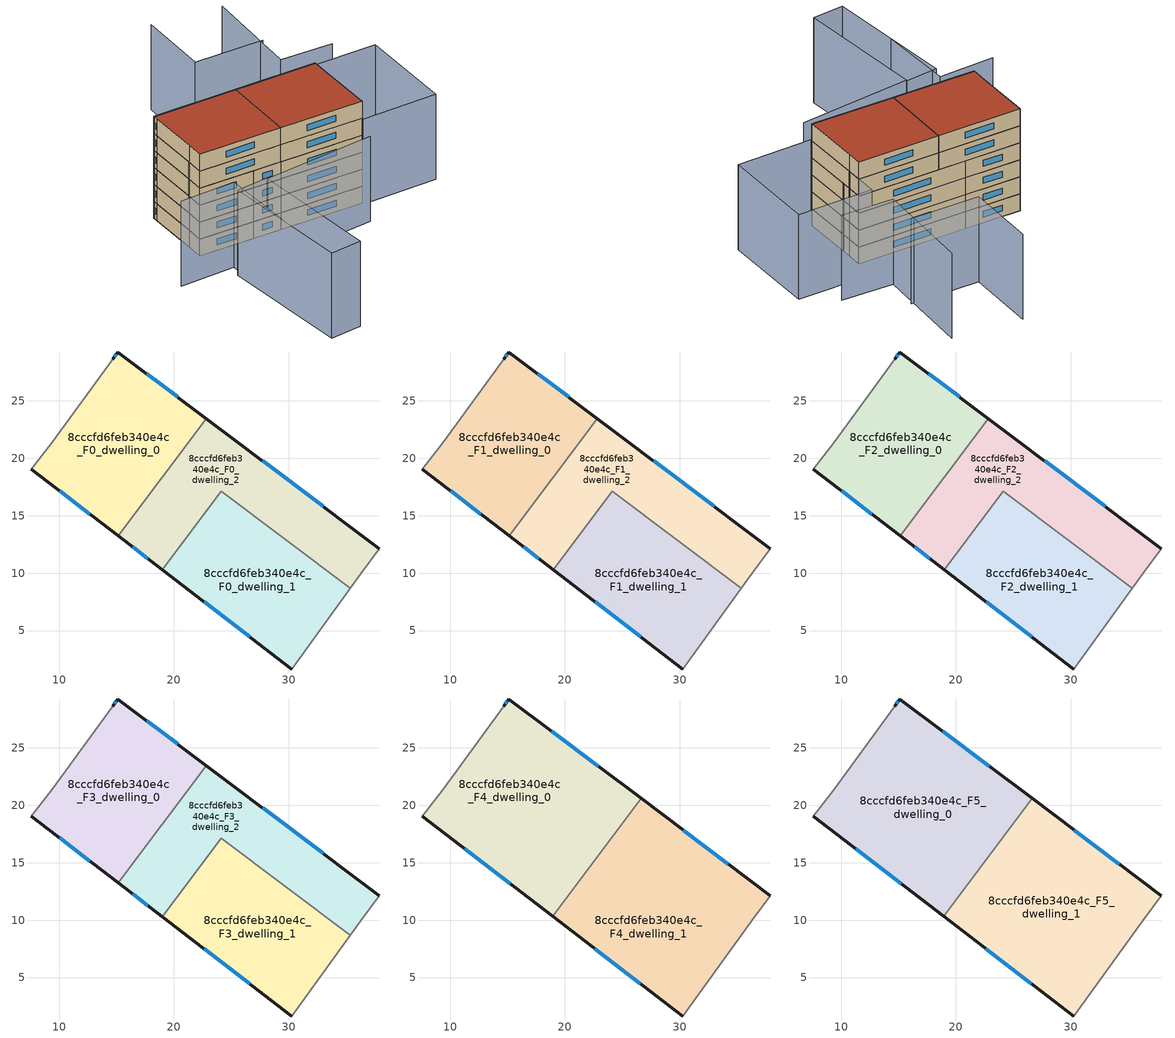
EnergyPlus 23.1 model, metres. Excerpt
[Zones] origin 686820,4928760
8cccfd6feb340e4c_F0_dwelling_0
 floor ground (EU_floor_Construction): 15.16,13.25 22.84,23.46 15.12,29.27 14.68,28.66 9.4,21.4 7.58,19.06 z0
 wall outside (EU_wall_Construction): 14.68,28.66 15.12,29.27 22.84,23.46 / 15.16,13.25 7.58,19.06 z0:3
 wall adiabatic (EU_wall_Construction): 7.58,19.06 9.4,21.4 14.68,28.66 z0:3
 wall to 8cccfd6feb340e4c_F0_dwelling_2 (EU_wall_Construction): 22.84,23.46 15.16,13.25 z0:3
 window (EU_Window_Construction): 14.82,28.86 14.98,29.07 / 17.63,27.38 20.33,25.35 / 12.69,15.14 10.04,17.17 z0.98:2.02
8cccfd6feb340e4c_F0_dwelling_1
 floor ground (EU_floor_Construction): 30.28,1.65 35.36,8.69 24.13,17.14 18.99,10.31 z0
 wall outside (EU_wall_Construction): 30.28,1.65 18.99,10.31 z0:3
 wall adiabatic (EU_wall_Construction): 35.36,8.69 30.28,1.65 z0:3
 wall to 8cccfd6feb340e4c_F0_dwelling_2 (EU_wall_Construction): 18.99,10.31 24.13,17.14 35.36,8.69 z0:3
 window (EU_Window_Construction): 26.61,4.46 22.66,7.49 z0.98:2.02
8cccfd6feb340e4c_F0_dwelling_2
 floor ground (EU_floor_Construction): 36.29,9.97 37.9,12.14 22.84,23.46 15.16,13.25 18.99,10.31 24.13,17.14 35.36,8.69 z0
 wall outside (EU_wall_Construction): 22.84,23.46 37.9,12.14 / 18.99,10.31 15.16,13.25 z0:3
 wall adiabatic (EU_wall_Construction): 37.9,12.14 36.29,9.97 35.36,8.69 z0:3
 window (EU_Window_Construction): 27.74,19.78 33,15.82 / 17.74,11.26 16.4,12.29 z0.98:2.02
8cccfd6feb340e4c_F1_dwelling_0
 floor to 8cccfd6feb340e4c_F0_dwelling_0 (EU_floor_Construction): 15.16,13.25 22.84,23.46 15.12,29.27 14.68,28.66 9.4,21.4 7.58,19.06 z3
 wall outside (EU_wall_Construction): 14.68,28.66 15.12,29.27 22.84,23.46 / 15.16,13.25 7.58,19.06 z3:6
 wall adiabatic (EU_wall_Construction): 7.58,19.06 9.4,21.4 14.68,28.66 z3:6
 wall to 8cccfd6feb340e4c_F1_dwelling_2 (EU_wall_Construction): 22.84,23.46 15.16,13.25 z3:6
 window (EU_Window_Construction): 14.82,28.86 14.98,29.07 / 17.63,27.38 20.33,25.35 / 12.69,15.14 10.04,17.17 z3.98:5.02
8cccfd6feb340e4c_F1_dwelling_1
 floor to 8cccfd6feb340e4c_F0_dwelling_1 (EU_floor_Construction): 30.28,1.65 35.36,8.69 24.13,17.14 18.99,10.31 z3
 wall outside (EU_wall_Construction): 30.28,1.65 18.99,10.31 z3:6
 wall adiabatic (EU_wall_Construction): 35.36,8.69 30.28,1.65 z3:6
 wall to 8cccfd6feb340e4c_F1_dwelling_2 (EU_wall_Construction): 18.99,10.31 24.13,17.14 35.36,8.69 z3:6
 window (EU_Window_Construction): 26.61,4.46 22.66,7.49 z3.98:5.02
8cccfd6feb340e4c_F1_dwelling_2
 floor to 8cccfd6feb340e4c_F0_dwelling_2 (EU_floor_Construction): 36.29,9.97 37.9,12.14 22.84,23.46 15.16,13.25 18.99,10.31 24.13,17.14 35.36,8.69 z3
 wall outside (EU_wall_Construction): 22.84,23.46 37.9,12.14 / 18.99,10.31 15.16,13.25 z3:6
 wall adiabatic (EU_wall_Construction): 37.9,12.14 36.29,9.97 35.36,8.69 z3:6
 window (EU_Window_Construction): 27.74,19.78 33,15.82 / 17.74,11.26 16.4,12.29 z3.98:5.02
8cccfd6feb340e4c_F2_dwelling_0
 floor to 8cccfd6feb340e4c_F1_dwelling_0 (EU_floor_Construction): 15.16,13.25 22.84,23.46 15.12,29.27 14.68,28.66 9.4,21.4 7.58,19.06 z6
 wall outside (EU_wall_Construction): 14.68,28.66 15.12,29.27 22.84,23.46 / 15.16,13.25 7.58,19.06 z6:9
 wall adiabatic (EU_wall_Construction): 7.58,19.06 9.4,21.4 14.68,28.66 z6:9
 wall to 8cccfd6feb340e4c_F2_dwelling_2 (EU_wall_Construction): 22.84,23.46 15.16,13.25 z6:9
 window (EU_Window_Construction): 14.82,28.86 14.98,29.07 / 17.63,27.38 20.33,25.35 / 12.69,15.14 10.04,17.17 z6.98:8.02
8cccfd6feb340e4c_F2_dwelling_1
 floor to 8cccfd6feb340e4c_F1_dwelling_1 (EU_floor_Construction): 30.28,1.65 35.36,8.69 24.13,17.14 18.99,10.31 z6
 wall outside (EU_wall_Construction): 30.28,1.65 18.99,10.31 z6:9
 wall adiabatic (EU_wall_Construction): 35.36,8.69 30.28,1.65 z6:9
 wall to 8cccfd6feb340e4c_F2_dwelling_2 (EU_wall_Construction): 18.99,10.31 24.13,17.14 35.36,8.69 z6:9
 window (EU_Window_Construction): 26.61,4.46 22.66,7.49 z6.98:8.02
8cccfd6feb340e4c_F2_dwelling_2
 floor to 8cccfd6feb340e4c_F1_dwelling_2 (EU_floor_Construction): 36.29,9.97 37.9,12.14 22.84,23.46 15.16,13.25 18.99,10.31 24.13,17.14 35.36,8.69 z6
 wall outside (EU_wall_Construction): 22.84,23.46 37.9,12.14 / 18.99,10.31 15.16,13.25 z6:9
 wall adiabatic (EU_wall_Construction): 37.9,12.14 36.29,9.97 35.36,8.69 z6:9
 window (EU_Window_Construction): 27.74,19.78 33,15.82 / 17.74,11.26 16.4,12.29 z6.98:8.02
8cccfd6feb340e4c_F3_dwelling_0
 floor to 8cccfd6feb340e4c_F2_dwelling_0 (EU_floor_Construction): 15.16,13.25 22.84,23.46 15.12,29.27 14.68,28.66 9.4,21.4 7.58,19.06 z9
 wall outside (EU_wall_Construction): 14.68,28.66 15.12,29.27 22.84,23.46 / 15.16,13.25 7.58,19.06 z9:12
 wall adiabatic (EU_wall_Construction): 7.58,19.06 9.4,21.4 14.68,28.66 z9:12
 wall to 8cccfd6feb340e4c_F3_dwelling_2 (EU_wall_Construction): 22.84,23.46 15.16,13.25 z9:12
 window (EU_Window_Construction): 14.82,28.86 14.98,29.07 / 17.63,27.38 20.33,25.35 / 12.69,15.14 10.04,17.17 z9.98:11.02
8cccfd6feb340e4c_F3_dwelling_1
 floor to 8cccfd6feb340e4c_F2_dwelling_1 (EU_floor_Construction): 30.28,1.65 35.36,8.69 24.13,17.14 18.99,10.31 z9
 wall outside (EU_wall_Construction): 30.28,1.65 18.99,10.31 z9:12
 wall adiabatic (EU_wall_Construction): 35.36,8.69 30.28,1.65 z9:12
 wall to 8cccfd6feb340e4c_F3_dwelling_2 (EU_wall_Construction): 18.99,10.31 24.13,17.14 35.36,8.69 z9:12
 window (EU_Window_Construction): 26.61,4.46 22.66,7.49 z9.98:11.02
8cccfd6feb340e4c_F3_dwelling_2
 floor to 8cccfd6feb340e4c_F2_dwelling_2 (EU_floor_Construction): 36.29,9.97 37.9,12.14 22.84,23.46 15.16,13.25 18.99,10.31 24.13,17.14 35.36,8.69 z9
 wall outside (EU_wall_Construction): 22.84,23.46 37.9,12.14 / 18.99,10.31 15.16,13.25 z9:12
 wall adiabatic (EU_wall_Construction): 37.9,12.14 36.29,9.97 35.36,8.69 z9:12
 window (EU_Window_Construction): 27.74,19.78 33,15.82 / 17.74,11.26 16.4,12.29 z9.98:11.02
8cccfd6feb340e4c_F4_dwelling_0
 floor to 8cccfd6feb340e4c_F3_dwelling_0 (EU_floor_Construction): 15.16,13.25 22.84,23.46 15.12,29.27 14.68,28.66 9.4,21.4 7.58,19.06 z12
 floor to 8cccfd6feb340e4c_F3_dwelling_2 (EU_floor_Construction): 18.93,10.35 26.64,20.6 22.84,23.46 15.16,13.25 z12
 wall outside (EU_wall_Construction): 14.68,28.66 15.12,29.27 26.64,20.6 / 18.93,10.35 7.58,19.06 z12:15
 wall adiabatic (EU_wall_Construction): 7.58,19.06 9.4,21.4 14.68,28.66 z12:15
 wall to 8cccfd6feb340e4c_F4_dwelling_1 (EU_wall_Construction): 26.64,20.6 18.93,10.35 z12:15
 window (EU_Window_Construction): 14.82,28.86 14.98,29.07 / 18.87,26.45 22.9,23.42 / 15.24,13.18 11.27,16.23 z12.98:14.02
8cccfd6feb340e4c_F4_dwelling_1
 floor to 8cccfd6feb340e4c_F3_dwelling_2 (EU_floor_Construction): 36.29,9.97 37.9,12.14 26.64,20.6 18.93,10.35 18.99,10.31 24.13,17.14 35.36,8.69 z12
 floor to 8cccfd6feb340e4c_F3_dwelling_1 (EU_floor_Construction): 30.28,1.65 35.36,8.69 24.13,17.14 18.99,10.31 z12
 wall outside (EU_wall_Construction): 26.64,20.6 37.9,12.14 / 30.28,1.65 18.93,10.35 z12:15
 wall adiabatic (EU_wall_Construction): 37.9,12.14 36.29,9.97 30.28,1.65 z12:15
 window (EU_Window_Construction): 30.3,17.85 34.24,14.89 / 26.59,4.48 22.62,7.52 z12.98:14.02
8cccfd6feb340e4c_F5_dwelling_0
 floor to 8cccfd6feb340e4c_F4_dwelling_0 (EU_floor_Construction): 18.93,10.35 26.64,20.6 15.12,29.27 14.68,28.66 9.4,21.4 7.58,19.06 z15
 wall outside (EU_wall_Construction): 14.68,28.66 15.12,29.27 26.64,20.6 / 18.93,10.35 7.58,19.06 z15:18
 wall adiabatic (EU_wall_Construction): 7.58,19.06 9.4,21.4 14.68,28.66 z15:18
 wall to 8cccfd6feb340e4c_F5_dwelling_1 (EU_wall_Construction): 26.64,20.6 18.93,10.35 z15:18
 window (EU_Window_Construction): 14.82,28.86 14.98,29.07 / 18.87,26.45 22.9,23.42 / 15.24,13.18 11.27,16.23 z15.98:17.02
 roof outside (EU_roof_Construction): 26.64,20.6 18.93,10.35 7.58,19.06 9.4,21.4 14.68,28.66 15.12,29.27 z18
8cccfd6feb340e4c_F5_dwelling_1
 floor to 8cccfd6feb340e4c_F4_dwelling_1 (EU_floor_Construction): 30.28,1.65 36.29,9.97 37.9,12.14 26.64,20.6 18.93,10.35 z15
 wall outside (EU_wall_Construction): 26.64,20.6 37.9,12.14 / 30.28,1.65 18.93,10.35 z15:18
 wall adiabatic (EU_wall_Construction): 37.9,12.14 36.29,9.97 30.28,1.65 z15:18
 window (EU_Window_Construction): 30.3,17.85 34.24,14.89 / 26.59,4.48 22.62,7.52 z15.98:17.02
 roof outside (EU_roof_Construction): 37.9,12.14 36.29,9.97 30.28,1.65 18.93,10.35 26.64,20.6 z18
shading: 9.2,8.76 25.91,-1.32 / -1.38,18.57 6.5,13.12 / 6.5,13.12 -0.92,2.4 / 48.3,13.35 41.35,19 / 41.35,19 52.4,32.61 / 45.58,23.52 36.09,30.68 / 36.09,30.68 43.59,40.62 / 14.7,28.64 7.65,19.01 / 9.33,8.97 -2.22,-10.49 / -2.22,-10.49 -6.92,-7.71 / -6.92,-7.71 4.63,11.76 / 4.63,11.76 9.33,8.97 / 50.44,7.33 40.52,-6.21 / 40.52,-6.21 30.05,1.45 / 30.05,1.45 39.97,15 / 39.97,15 50.44,7.33 z0:15
[Building]
EU S2 Campaign: North Axis=0; Terrain=City; Solar Distribution=FullExterior
[Site:Location]
Bologna: Latitude=44.5; Longitude=11.25; Time Zone=1; Elevation=37
[SizingPeriod:WeatherFileDays]
AnnualSizingPeriod: Begin Month=1; Begin Day of Month=1; End Month=12; End Day of Month=31; Day of Week for Start Day=Monday; Use Weather File Daylight Saving Period=No; Use Weather File Rain and Snow Indicators=No
[MATERIAL]
EU_InternalMass_Material: Roughness=MediumRough; Thickness=0.1; Conductivity=1; Density=1800; Specific Heat=900; Thermal Absorptance=0.9; Solar Absorptance=0.7; Visible Absorptance=0.7
[MATERIAL:NOMASS] Roughness=MediumRough; Thermal Absorptance=0.9; Solar Absorptance=0.7; Visible Absorptance=0.7
Name | Thermal Resistance
EU_wall_NoMass | 0.905828
EU_roof_NoMass | 0.37593
EU_floor_NoMass | 0.67114
[WINDOWMATERIAL:SIMPLEGLAZINGSYSTEM]
EU_Window_SimpleGlazing: UFactor=4.52486; Solar Heat Gain Coefficient=0.85; Visible Transmittance=0.85
[CONSTRUCTION]
EU_wall_Construction: EU_wall_NoMass
EU_roof_Construction: EU_roof_NoMass
EU_floor_Construction: EU_floor_NoMass
EU_InternalMass_Construction: EU_InternalMass_Material
EU_Window_Construction: EU_Window_SimpleGlazing
[ZONE] Type=1; Multiplier=1; Ceiling Height=autocalculate; Floor Area=autocalculate; Part of Total Floor Area=Yes
Name | Volume
8cccfd6feb340e4c_F0_dwelling_0; 8cccfd6feb340e4c_F1_dwelling_0; 8cccfd6feb340e4c_F2_dwelling_0; 8cccfd6feb340e4c_F3_dwelling_0 | 365.601
8cccfd6feb340e4c_F4_dwelling_0 | 548.377
8cccfd6feb340e4c_F5_dwelling_0 | 548.395
8cccfd6feb340e4c_F0_dwelling_1 | 365.581
8cccfd6feb340e4c_F1_dwelling_1; 8cccfd6feb340e4c_F2_dwelling_1; 8cccfd6feb340e4c_F3_dwelling_1 | 365.58
8cccfd6feb340e4c_F4_dwelling_1 | 548.391
8cccfd6feb340e4c_F5_dwelling_1 | 548.405
8cccfd6feb340e4c_F0_dwelling_2 | 365.591
8cccfd6feb340e4c_F1_dwelling_2; 8cccfd6feb340e4c_F2_dwelling_2; 8cccfd6feb340e4c_F3_dwelling_2 | 365.59
[INTERNALMASS] Construction=EU_InternalMass_Construction
Name | Zone or ZoneList | Surface Area
8cccfd6feb340e4c_F0_dwelling_0_EU_InternalMass | 8cccfd6feb340e4c_F0_dwelling_0 | 121.866
8cccfd6feb340e4c_F0_dwelling_1_EU_InternalMass | 8cccfd6feb340e4c_F0_dwelling_1 | 121.861
8cccfd6feb340e4c_F0_dwelling_2_EU_InternalMass | 8cccfd6feb340e4c_F0_dwelling_2 | 121.863
8cccfd6feb340e4c_F1_dwelling_0_EU_InternalMass | 8cccfd6feb340e4c_F1_dwelling_0 | 121.866
8cccfd6feb340e4c_F1_dwelling_1_EU_InternalMass | 8cccfd6feb340e4c_F1_dwelling_1 | 121.861
8cccfd6feb340e4c_F1_dwelling_2_EU_InternalMass | 8cccfd6feb340e4c_F1_dwelling_2 | 121.863
8cccfd6feb340e4c_F2_dwelling_0_EU_InternalMass | 8cccfd6feb340e4c_F2_dwelling_0 | 121.866
8cccfd6feb340e4c_F2_dwelling_1_EU_InternalMass | 8cccfd6feb340e4c_F2_dwelling_1 | 121.861
8cccfd6feb340e4c_F2_dwelling_2_EU_InternalMass | 8cccfd6feb340e4c_F2_dwelling_2 | 121.863
8cccfd6feb340e4c_F3_dwelling_0_EU_InternalMass | 8cccfd6feb340e4c_F3_dwelling_0 | 121.866
8cccfd6feb340e4c_F3_dwelling_1_EU_InternalMass | 8cccfd6feb340e4c_F3_dwelling_1 | 121.861
8cccfd6feb340e4c_F3_dwelling_2_EU_InternalMass | 8cccfd6feb340e4c_F3_dwelling_2 | 121.863
8cccfd6feb340e4c_F4_dwelling_0_EU_InternalMass | 8cccfd6feb340e4c_F4_dwelling_0 | 182.799
8cccfd6feb340e4c_F4_dwelling_1_EU_InternalMass | 8cccfd6feb340e4c_F4_dwelling_1 | 182.802
8cccfd6feb340e4c_F5_dwelling_0_EU_InternalMass | 8cccfd6feb340e4c_F5_dwelling_0 | 182.799
8cccfd6feb340e4c_F5_dwelling_1_EU_InternalMass | 8cccfd6feb340e4c_F5_dwelling_1 | 182.802
[OTHEREQUIPMENT] Fuel Type=Electricity; Design Level Calculation Method=Watts/Area; Power per Zone Floor Area=1; Fraction Latent=0; Fraction Radiant=0; Fraction Lost=0; Carbon Dioxide Generation Rate=0; EndUse Subcategory=EU_Step8_InternalGains
Name | Zone or ZoneList or Space or SpaceList | Schedule
EU_Step8_InternalGain_8cccfd6feb340e4c_F0_dwelling_0_f000 | 8cccfd6feb340e4c_F0_dwelling_0 | EU_Step8_GainSchedule_8cccfd6feb340e4c_F0_dwelling_0_f000
EU_Step8_InternalGain_8cccfd6feb340e4c_F0_dwelling_1_f000 | 8cccfd6feb340e4c_F0_dwelling_1 | EU_Step8_GainSchedule_8cccfd6feb340e4c_F0_dwelling_1_f000
EU_Step8_InternalGain_8cccfd6feb340e4c_F0_dwelling_2_f000 | 8cccfd6feb340e4c_F0_dwelling_2 | EU_Step8_GainSchedule_8cccfd6feb340e4c_F0_dwelling_2_f000
EU_Step8_InternalGain_8cccfd6feb340e4c_F1_dwelling_0_f000 | 8cccfd6feb340e4c_F1_dwelling_0 | EU_Step8_GainSchedule_8cccfd6feb340e4c_F1_dwelling_0_f000
EU_Step8_InternalGain_8cccfd6feb340e4c_F1_dwelling_1_f000 | 8cccfd6feb340e4c_F1_dwelling_1 | EU_Step8_GainSchedule_8cccfd6feb340e4c_F1_dwelling_1_f000
EU_Step8_InternalGain_8cccfd6feb340e4c_F1_dwelling_2_f000 | 8cccfd6feb340e4c_F1_dwelling_2 | EU_Step8_GainSchedule_8cccfd6feb340e4c_F1_dwelling_2_f000
EU_Step8_InternalGain_8cccfd6feb340e4c_F2_dwelling_0_f000 | 8cccfd6feb340e4c_F2_dwelling_0 | EU_Step8_GainSchedule_8cccfd6feb340e4c_F2_dwelling_0_f000
EU_Step8_InternalGain_8cccfd6feb340e4c_F2_dwelling_1_f000 | 8cccfd6feb340e4c_F2_dwelling_1 | EU_Step8_GainSchedule_8cccfd6feb340e4c_F2_dwelling_1_f000
EU_Step8_InternalGain_8cccfd6feb340e4c_F2_dwelling_2_f000 | 8cccfd6feb340e4c_F2_dwelling_2 | EU_Step8_GainSchedule_8cccfd6feb340e4c_F2_dwelling_2_f000
EU_Step8_InternalGain_8cccfd6feb340e4c_F3_dwelling_0_f000 | 8cccfd6feb340e4c_F3_dwelling_0 | EU_Step8_GainSchedule_8cccfd6feb340e4c_F3_dwelling_0_f000
EU_Step8_InternalGain_8cccfd6feb340e4c_F3_dwelling_1_f000 | 8cccfd6feb340e4c_F3_dwelling_1 | EU_Step8_GainSchedule_8cccfd6feb340e4c_F3_dwelling_1_f000
EU_Step8_InternalGain_8cccfd6feb340e4c_F3_dwelling_2_f000 | 8cccfd6feb340e4c_F3_dwelling_2 | EU_Step8_GainSchedule_8cccfd6feb340e4c_F3_dwelling_2_f000
EU_Step8_InternalGain_8cccfd6feb340e4c_F4_dwelling_0_f000 | 8cccfd6feb340e4c_F4_dwelling_0 | EU_Step8_GainSchedule_8cccfd6feb340e4c_F4_dwelling_0_f000
EU_Step8_InternalGain_8cccfd6feb340e4c_F4_dwelling_1_f000 | 8cccfd6feb340e4c_F4_dwelling_1 | EU_Step8_GainSchedule_8cccfd6feb340e4c_F4_dwelling_1_f000
EU_Step8_InternalGain_8cccfd6feb340e4c_F5_dwelling_0_f000 | 8cccfd6feb340e4c_F5_dwelling_0 | EU_Step8_GainSchedule_8cccfd6feb340e4c_F5_dwelling_0_f000
EU_Step8_InternalGain_8cccfd6feb340e4c_F5_dwelling_1_f000 | 8cccfd6feb340e4c_F5_dwelling_1 | EU_Step8_GainSchedule_8cccfd6feb340e4c_F5_dwelling_1_f000
[ZONEVENTILATION:DESIGNFLOWRATE] Schedule=EU_AlwaysOn; Design Flow Rate Calculation Method=AirChanges/Hour; Air Changes per Hour=0.73129; Ventilation Type=Natural; Fan Pressure Rise=0; Fan Total Efficiency=1; Constant Term Coefficient=1; Temperature Term Coefficient=0; Velocity Term Coefficient=0; Velocity Squared Term Coefficient=0; Minimum Indoor Temperature=-100; Maximum Indoor Temperature=100; Delta Temperature=-100; Minimum Outdoor Temperature=-100; Maximum Outdoor Temperature=100; Maximum Wind Speed=40
Name | Zone or ZoneList or Space or SpaceList
EU_ConstantAir_8cccfd6feb340e4c_F0_dwelling_0 | 8cccfd6feb340e4c_F0_dwelling_0
EU_ConstantAir_8cccfd6feb340e4c_F0_dwelling_1 | 8cccfd6feb340e4c_F0_dwelling_1
EU_ConstantAir_8cccfd6feb340e4c_F0_dwelling_2 | 8cccfd6feb340e4c_F0_dwelling_2
EU_ConstantAir_8cccfd6feb340e4c_F1_dwelling_0 | 8cccfd6feb340e4c_F1_dwelling_0
EU_ConstantAir_8cccfd6feb340e4c_F1_dwelling_1 | 8cccfd6feb340e4c_F1_dwelling_1
EU_ConstantAir_8cccfd6feb340e4c_F1_dwelling_2 | 8cccfd6feb340e4c_F1_dwelling_2
EU_ConstantAir_8cccfd6feb340e4c_F2_dwelling_0 | 8cccfd6feb340e4c_F2_dwelling_0
EU_ConstantAir_8cccfd6feb340e4c_F2_dwelling_1 | 8cccfd6feb340e4c_F2_dwelling_1
EU_ConstantAir_8cccfd6feb340e4c_F2_dwelling_2 | 8cccfd6feb340e4c_F2_dwelling_2
EU_ConstantAir_8cccfd6feb340e4c_F3_dwelling_0 | 8cccfd6feb340e4c_F3_dwelling_0
EU_ConstantAir_8cccfd6feb340e4c_F3_dwelling_1 | 8cccfd6feb340e4c_F3_dwelling_1
EU_ConstantAir_8cccfd6feb340e4c_F3_dwelling_2 | 8cccfd6feb340e4c_F3_dwelling_2
EU_ConstantAir_8cccfd6feb340e4c_F4_dwelling_0 | 8cccfd6feb340e4c_F4_dwelling_0
EU_ConstantAir_8cccfd6feb340e4c_F4_dwelling_1 | 8cccfd6feb340e4c_F4_dwelling_1
EU_ConstantAir_8cccfd6feb340e4c_F5_dwelling_0 | 8cccfd6feb340e4c_F5_dwelling_0
EU_ConstantAir_8cccfd6feb340e4c_F5_dwelling_1 | 8cccfd6feb340e4c_F5_dwelling_1
[HVACTEMPLATE:THERMOSTAT] Constant Heating Setpoint=20; Constant Cooling Setpoint=50
EU_HeatOnly_8cccfd6feb340e4c_F0_dwelling_0; EU_HeatOnly_8cccfd6feb340e4c_F0_dwelling_1; EU_HeatOnly_8cccfd6feb340e4c_F0_dwelling_2; EU_HeatOnly_8cccfd6feb340e4c_F1_dwelling_0; EU_HeatOnly_8cccfd6feb340e4c_F1_dwelling_1; EU_HeatOnly_8cccfd6feb340e4c_F1_dwelling_2; EU_HeatOnly_8cccfd6feb340e4c_F2_dwelling_0; EU_HeatOnly_8cccfd6feb340e4c_F2_dwelling_1; EU_HeatOnly_8cccfd6feb340e4c_F2_dwelling_2; EU_HeatOnly_8cccfd6feb340e4c_F3_dwelling_0; EU_HeatOnly_8cccfd6feb340e4c_F3_dwelling_1; EU_HeatOnly_8cccfd6feb340e4c_F3_dwelling_2; EU_HeatOnly_8cccfd6feb340e4c_F4_dwelling_0; EU_HeatOnly_8cccfd6feb340e4c_F4_dwelling_1; EU_HeatOnly_8cccfd6feb340e4c_F5_dwelling_0; EU_HeatOnly_8cccfd6feb340e4c_F5_dwelling_1
[HVACTEMPLATE:ZONE:IDEALLOADSAIRSYSTEM] System Availability Schedule=EU_AlwaysOn; Maximum Heating Supply Air Temperature=50; Minimum Cooling Supply Air Temperature=13; Maximum Heating Supply Air Humidity Ratio=0.0156; Minimum Cooling Supply Air Humidity Ratio=0.0077; Heating Limit=NoLimit; Cooling Limit=NoLimit; Heating Availability Schedule=EU_AlwaysOn; Cooling Availability Schedule=EU_CoolingOff; Dehumidification Control Type=ConstantSensibleHeatRatio; Cooling Sensible Heat Ratio=0.7; Dehumidification Setpoint=60; Humidification Control Type=None; Humidification Setpoint=30; Outdoor Air Method=None; Outdoor Air Flow Rate per Person=0.00944; Outdoor Air Flow Rate per Zone Floor Area=0; Outdoor Air Flow Rate per Zone=0; Demand Controlled Ventilation Type=None; Outdoor Air Economizer Type=NoEconomizer; Heat Recovery Type=None; Sensible Heat Recovery Effectiveness=0.7; Latent Heat Recovery Effectiveness=0.65
Name | Template Thermostat
8cccfd6feb340e4c_F0_dwelling_0 | EU_HeatOnly_8cccfd6feb340e4c_F0_dwelling_0
8cccfd6feb340e4c_F0_dwelling_1 | EU_HeatOnly_8cccfd6feb340e4c_F0_dwelling_1
8cccfd6feb340e4c_F0_dwelling_2 | EU_HeatOnly_8cccfd6feb340e4c_F0_dwelling_2
8cccfd6feb340e4c_F1_dwelling_0 | EU_HeatOnly_8cccfd6feb340e4c_F1_dwelling_0
8cccfd6feb340e4c_F1_dwelling_1 | EU_HeatOnly_8cccfd6feb340e4c_F1_dwelling_1
8cccfd6feb340e4c_F1_dwelling_2 | EU_HeatOnly_8cccfd6feb340e4c_F1_dwelling_2
8cccfd6feb340e4c_F2_dwelling_0 | EU_HeatOnly_8cccfd6feb340e4c_F2_dwelling_0
8cccfd6feb340e4c_F2_dwelling_1 | EU_HeatOnly_8cccfd6feb340e4c_F2_dwelling_1
8cccfd6feb340e4c_F2_dwelling_2 | EU_HeatOnly_8cccfd6feb340e4c_F2_dwelling_2
8cccfd6feb340e4c_F3_dwelling_0 | EU_HeatOnly_8cccfd6feb340e4c_F3_dwelling_0
8cccfd6feb340e4c_F3_dwelling_1 | EU_HeatOnly_8cccfd6feb340e4c_F3_dwelling_1
8cccfd6feb340e4c_F3_dwelling_2 | EU_HeatOnly_8cccfd6feb340e4c_F3_dwelling_2
8cccfd6feb340e4c_F4_dwelling_0 | EU_HeatOnly_8cccfd6feb340e4c_F4_dwelling_0
8cccfd6feb340e4c_F4_dwelling_1 | EU_HeatOnly_8cccfd6feb340e4c_F4_dwelling_1
8cccfd6feb340e4c_F5_dwelling_0 | EU_HeatOnly_8cccfd6feb340e4c_F5_dwelling_0
8cccfd6feb340e4c_F5_dwelling_1 | EU_HeatOnly_8cccfd6feb340e4c_F5_dwelling_1
[SIZING:ZONE] Zone Cooling Design Supply Air Temperature Input Method=SupplyAirTemperature; Zone Cooling Design Supply Air Temperature=13; Zone Heating Design Supply Air Temperature Input Method=SupplyAirTemperature; Zone Heating Design Supply Air Temperature=50; Zone Cooling Design Supply Air Humidity Ratio=0.008; Zone Heating Design Supply Air Humidity Ratio=0.008; Cooling Design Air Flow Method=DesignDay; Cooling Design Air Flow Rate=0; Cooling Minimum Air Flow per Zone Floor Area=0.000762; Cooling Minimum Air Flow=0; Cooling Minimum Air Flow Fraction=0.2; Heating Design Air Flow Method=DesignDay; Heating Design Air Flow Rate=0; Heating Maximum Air Flow per Zone Floor Area=0.002032; Heating Maximum Air Flow=0.141576; Heating Maximum Air Flow Fraction=0.3; Account for Dedicated Outdoor Air System=No; Dedicated Outdoor Air System Control Strategy=NeutralSupplyAir; Dedicated Outdoor Air Low Setpoint Temperature for Design=autosize; Dedicated Outdoor Air High Setpoint Temperature for Design=autosize; Zone Load Sizing Method=Sensible Load Only No Latent Load; Zone Latent Cooling Design Supply Air Humidity Ratio Input Method=HumidityRatioDifference; Zone Cooling Design Supply Air Humidity Ratio Difference=0.005; Zone Latent Heating Design Supply Air Humidity Ratio Input Method=HumidityRatioDifference; Zone Humidification Design Supply Air Humidity Ratio Difference=0.005
8cccfd6feb340e4c_F0_dwelling_0; 8cccfd6feb340e4c_F0_dwelling_1; 8cccfd6feb340e4c_F0_dwelling_2; 8cccfd6feb340e4c_F1_dwelling_0; 8cccfd6feb340e4c_F1_dwelling_1; 8cccfd6feb340e4c_F1_dwelling_2; 8cccfd6feb340e4c_F2_dwelling_0; 8cccfd6feb340e4c_F2_dwelling_1; 8cccfd6feb340e4c_F2_dwelling_2; 8cccfd6feb340e4c_F3_dwelling_0; 8cccfd6feb340e4c_F3_dwelling_1; 8cccfd6feb340e4c_F3_dwelling_2; 8cccfd6feb340e4c_F4_dwelling_0; 8cccfd6feb340e4c_F4_dwelling_1; 8cccfd6feb340e4c_F5_dwelling_0; 8cccfd6feb340e4c_F5_dwelling_1
[SCHEDULE:CONSTANT]
Name | Hourly Value
EU_AlwaysOn | 1
EU_CoolingOff | 0
[SCHEDULE:FILE] Column Number=1; Rows to Skip at Top=0; Number of Hours of Data=8760; Column Separator=Comma; Interpolate to Timestep=No; Minutes per Item=60; Adjust Schedule for Daylight Savings=Yes
Name | File
EU_Step8_GainSchedule_8cccfd6feb340e4c_F0_dwelling_0_f000 | ../../schedules/8cccfd6feb340e4c/8cccfd6feb340e4c_F0_dwelling_0_f000_gain.csv
EU_Step8_GainSchedule_8cccfd6feb340e4c_F0_dwelling_1_f000 | ../../schedules/8cccfd6feb340e4c/8cccfd6feb340e4c_F0_dwelling_1_f000_gain.csv
EU_Step8_GainSchedule_8cccfd6feb340e4c_F0_dwelling_2_f000 | ../../schedules/8cccfd6feb340e4c/8cccfd6feb340e4c_F0_dwelling_2_f000_gain.csv
EU_Step8_GainSchedule_8cccfd6feb340e4c_F1_dwelling_0_f000 | ../../schedules/8cccfd6feb340e4c/8cccfd6feb340e4c_F1_dwelling_0_f000_gain.csv
EU_Step8_GainSchedule_8cccfd6feb340e4c_F1_dwelling_1_f000 | ../../schedules/8cccfd6feb340e4c/8cccfd6feb340e4c_F1_dwelling_1_f000_gain.csv
EU_Step8_GainSchedule_8cccfd6feb340e4c_F1_dwelling_2_f000 | ../../schedules/8cccfd6feb340e4c/8cccfd6feb340e4c_F1_dwelling_2_f000_gain.csv
EU_Step8_GainSchedule_8cccfd6feb340e4c_F2_dwelling_0_f000 | ../../schedules/8cccfd6feb340e4c/8cccfd6feb340e4c_F2_dwelling_0_f000_gain.csv
EU_Step8_GainSchedule_8cccfd6feb340e4c_F2_dwelling_1_f000 | ../../schedules/8cccfd6feb340e4c/8cccfd6feb340e4c_F2_dwelling_1_f000_gain.csv
EU_Step8_GainSchedule_8cccfd6feb340e4c_F2_dwelling_2_f000 | ../../schedules/8cccfd6feb340e4c/8cccfd6feb340e4c_F2_dwelling_2_f000_gain.csv
EU_Step8_GainSchedule_8cccfd6feb340e4c_F3_dwelling_0_f000 | ../../schedules/8cccfd6feb340e4c/8cccfd6feb340e4c_F3_dwelling_0_f000_gain.csv
EU_Step8_GainSchedule_8cccfd6feb340e4c_F3_dwelling_1_f000 | ../../schedules/8cccfd6feb340e4c/8cccfd6feb340e4c_F3_dwelling_1_f000_gain.csv
EU_Step8_GainSchedule_8cccfd6feb340e4c_F3_dwelling_2_f000 | ../../schedules/8cccfd6feb340e4c/8cccfd6feb340e4c_F3_dwelling_2_f000_gain.csv
EU_Step8_GainSchedule_8cccfd6feb340e4c_F4_dwelling_0_f000 | ../../schedules/8cccfd6feb340e4c/8cccfd6feb340e4c_F4_dwelling_0_f000_gain.csv
EU_Step8_GainSchedule_8cccfd6feb340e4c_F4_dwelling_1_f000 | ../../schedules/8cccfd6feb340e4c/8cccfd6feb340e4c_F4_dwelling_1_f000_gain.csv
EU_Step8_GainSchedule_8cccfd6feb340e4c_F5_dwelling_0_f000 | ../../schedules/8cccfd6feb340e4c/8cccfd6feb340e4c_F5_dwelling_0_f000_gain.csv
EU_Step8_GainSchedule_8cccfd6feb340e4c_F5_dwelling_1_f000 | ../../schedules/8cccfd6feb340e4c/8cccfd6feb340e4c_F5_dwelling_1_f000_gain.csv
